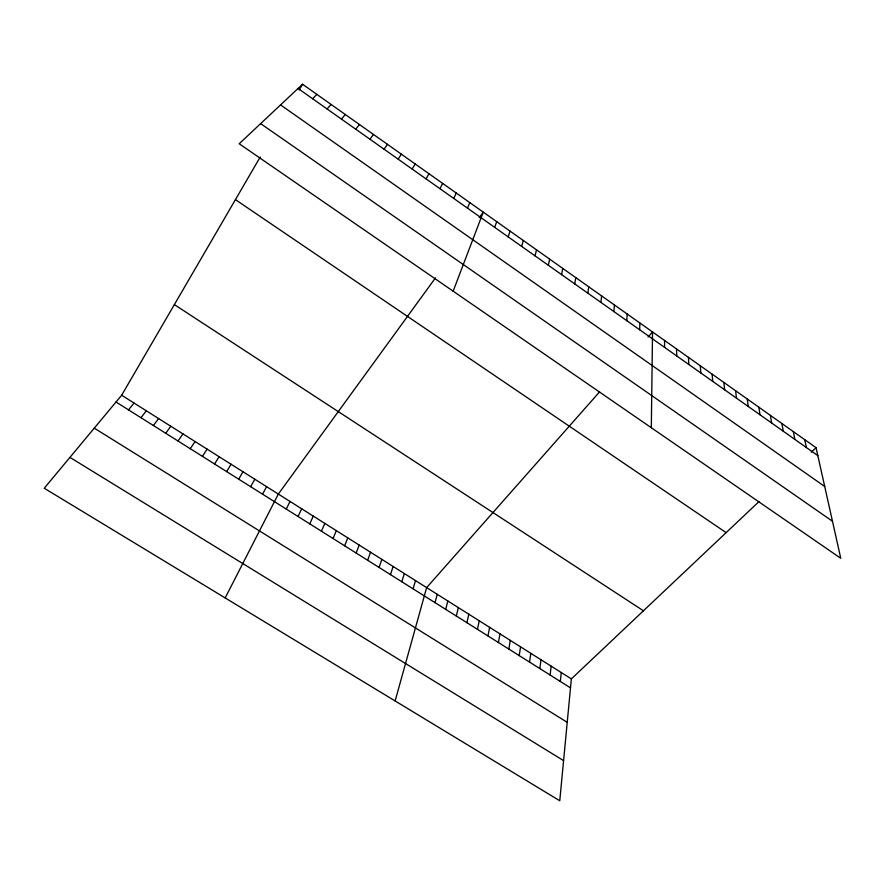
<?xml version="1.0" encoding="UTF-8"?>
<svg xmlns="http://www.w3.org/2000/svg" width="885" height="885" viewBox="0 0 885 885"><rect width="100%" height="100%" fill="white"/><g stroke="black" fill="none" stroke-linecap="round" stroke-linejoin="round"><path stroke-width="1.33" d="M651.316 427.732L652.533 331.941L648.097 336.964M639.656 329.773L639.888 323.003M626.801 320.691L627.188 314.009M613.891 311.564L614.433 304.982M758.921 501.662L571.356 678.895L559.762 800.759L44.25 488.243L121.654 395.241L260.212 157.032M560.327 681.461L561.278 672.545M600.915 302.404L601.601 295.9M550.105 675.034L551.156 666.162M539.85 668.584L541 659.756M587.872 293.189L588.713 286.784M529.551 662.102L530.801 653.318M519.218 655.597L520.568 646.869M574.763 283.919L575.759 277.613M508.842 649.07L510.291 640.386M498.421 642.521L499.981 633.881M561.588 274.615L562.749 268.398M487.956 635.939L489.626 627.343M477.457 629.335L479.227 620.783M548.346 265.268L549.662 259.139M466.915 622.708L468.796 614.201M456.328 616.048L458.319 607.597M535.038 255.865L536.52 249.835M445.708 609.367L447.799 600.959M435.033 602.663L437.234 594.3M395.13 700.953L426.636 587.618L599.587 391.867M521.663 246.417L523.301 240.488M413.085 588.857L415.507 580.593M508.211 236.914L510.026 231.085M401.801 581.755L404.334 573.546M390.462 574.619L393.117 566.477M379.079 567.462L381.855 559.364M494.704 227.368L496.684 221.637M367.651 560.271L370.549 552.229M356.179 553.059L359.188 545.072M453.153 291.187L483.265 212.146L479.227 217.71M344.652 545.802L347.783 537.881M333.07 538.523L336.333 530.646M467.479 208.141L469.791 202.61M321.443 531.21L324.828 523.4M309.772 523.876L313.279 516.11M453.751 198.439L456.24 193.018M298.046 516.497L301.685 508.798M286.275 509.096L290.037 501.452M439.967 188.704L442.622 183.383M225.177 597.928L278.332 494.073L435.508 277.857M262.579 494.195L266.595 486.661M426.105 178.914L428.937 173.692M250.654 486.695L254.791 479.227M238.684 479.161L242.955 471.749M299.263 89.894L302.548 84.241L816.047 447.677L840.75 558.269L239.204 143.757L302.548 84.241M412.167 169.068L415.176 163.957M226.648 471.594L231.051 464.249M214.568 463.994L219.104 456.715M398.161 159.178L401.359 154.167M202.444 456.361L207.112 449.137M190.253 448.695L195.054 441.538M384.09 149.233L387.453 144.332M178.018 441.007L182.952 433.904M165.727 433.274L170.805 426.238M369.941 139.233L373.492 134.443M153.382 425.508L158.592 418.539M140.98 417.709L146.335 410.806M355.715 129.188L359.443 124.508M128.535 409.877L134.022 403.04M341.411 119.077L345.338 114.519M327.041 108.932L331.145 104.485M312.593 98.722L316.885 94.385M811.268 452.191L816.047 447.677M69.937 457.379L563.579 760.613M94.264 428.152L567.219 722.337M116.023 402.011L570.504 687.855M121.654 395.241L571.356 678.895M174.367 304.617L643.45 610.783M235.432 199.634L726.142 532.637M260.632 123.623L832.486 521.254M280.545 104.917L824.72 486.507M298.068 88.456L817.828 455.631M804.708 439.657L806.368 447.533M793.325 431.592L794.852 439.402M781.886 423.495L783.28 431.238M770.392 415.364L771.665 423.03M758.854 407.2L759.994 414.777M747.25 398.991L748.256 406.492M735.601 390.739L736.475 398.173M723.897 382.464L724.638 389.809M712.137 374.134L712.746 381.402M700.334 365.782L700.798 372.961M688.464 357.374L688.795 364.487M676.538 348.944L676.737 355.969M664.558 340.459L664.613 347.407"/></g></svg>
